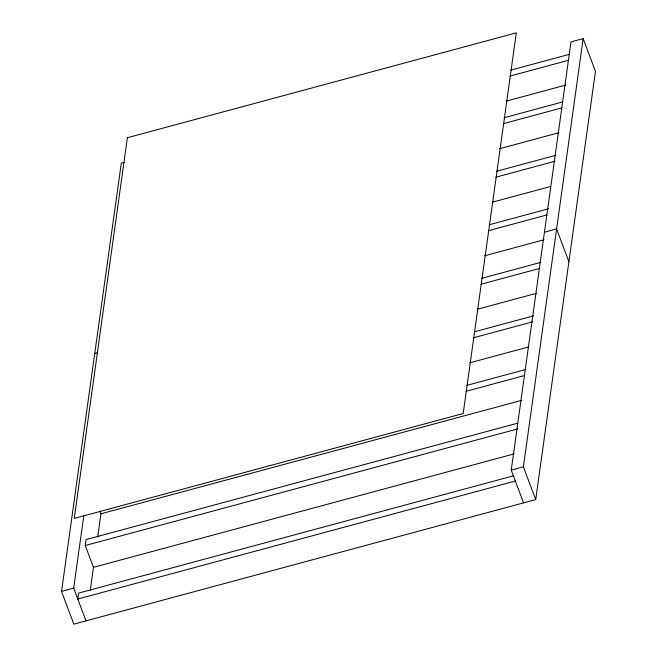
<?xml version="1.0" encoding="UTF-8"?>
<svg xmlns="http://www.w3.org/2000/svg" width="657" height="657" viewBox="0 0 657 657"><rect width="100%" height="100%" fill="white"/><g stroke="black" fill="none" stroke-linecap="round" stroke-linejoin="round"><path stroke-width="0.99" d="M523.547 502.876L511.236 470.133L571.007 41.876L583.161 38.599L595.464 71.342L535.701 499.599L73.839 624.15L61.536 591.407L121.299 163.15L124.107 162.386M85.993 620.873L73.691 588.13L83.858 515.236M514.185 453.88L93.466 567.336L85.262 545.515L86.092 539.561L517.7 423.174M90.231 590.495L93.623 566.203M97.721 536.843L100.973 513.552M535.701 499.599L523.391 466.856L583.161 38.599M510.76 70.143L569.167 54.391M509.931 76.089L568.338 60.337M506.26 101.121L565.652 85.106M504.124 117.726L562.532 101.975M503.295 123.672L561.694 107.92M499.616 148.704L559.017 132.689M496.651 171.255L555.058 155.504M495.821 177.209L555.214 161.187M492.142 202.241L550.55 186.489M489.178 224.793L548.579 208.77M488.348 230.738L546.755 214.987M94.739 353.482L97.54 352.727M544.439 232.208L556.594 228.932L568.905 261.675M484.677 255.77L544.07 239.756M481.712 278.322L540.111 262.57M480.875 284.267L539.282 268.524M477.204 309.299L536.597 293.285M474.239 331.859L533.632 315.836M473.41 337.805L532.802 321.782M469.73 362.836L528.138 347.085M466.766 385.388L526.167 369.374M465.936 391.334L524.343 375.582M521.658 400.351L100.94 513.807L99.864 510.957M85.262 545.515L517.864 428.849M61.536 591.407L73.691 588.13M511.236 470.133L523.391 466.856M513.199 475.898L78.618 593.099L77.789 599.044L515.343 481.047M127.384 137.732L74.257 518.414L463.185 413.524L516.312 32.85L127.384 137.732"/></g></svg>
